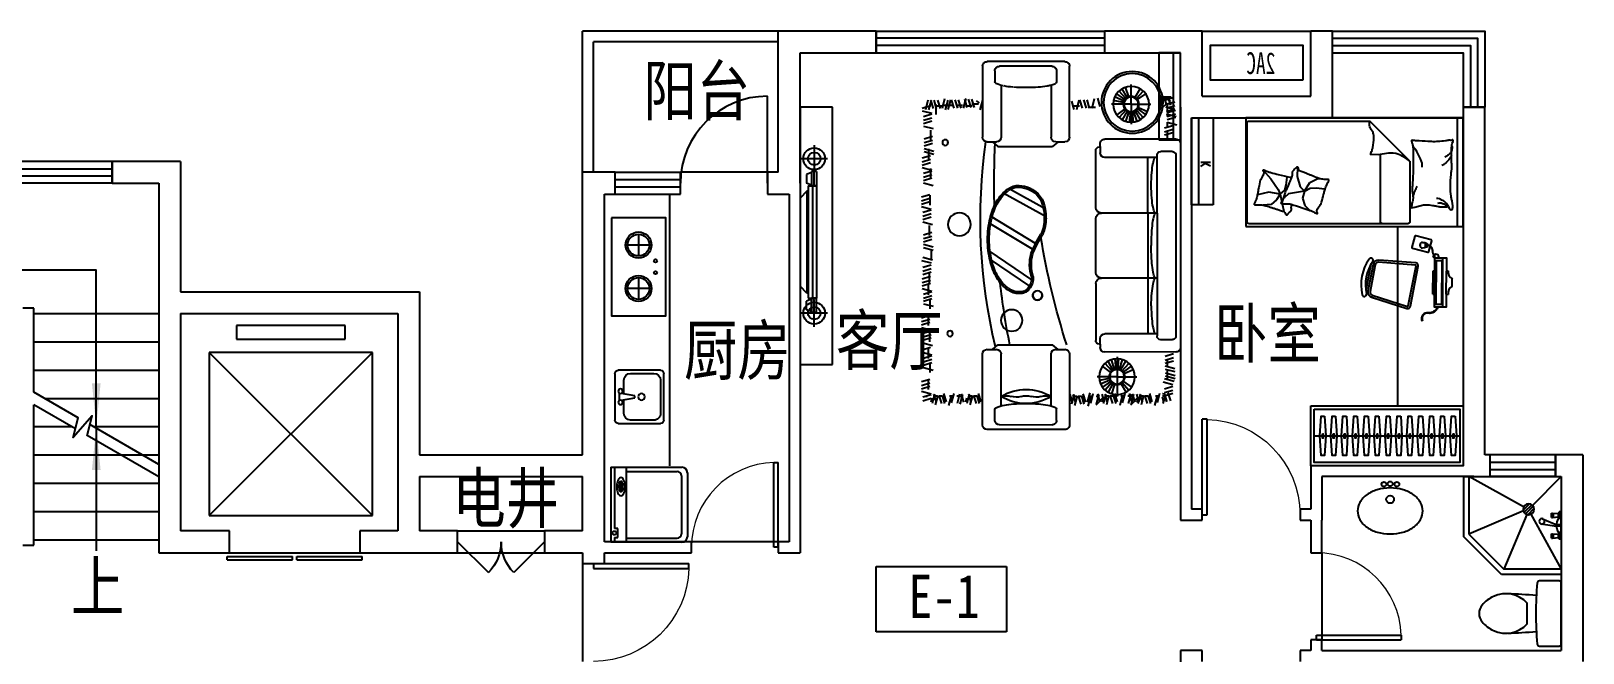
# Model space of a CAD drawing. Extents: x 1005722 to 1034128, y -625400 to -609800.
# Drawn here: x 1019850 to 1034128, y -615522 to -609800 of the extents above; entities that cross this region are included whole.
import ezdxf
from ezdxf.enums import TextEntityAlignment as Align

# ---------------------------------------------------------------- set-up
doc = ezdxf.new("R2010")
doc.units = 0
doc.header["$LTSCALE"] = 1000
doc.header["$MEASUREMENT"] = 0
doc.linetypes.add('HIDDEN', pattern=[7.5, 5, -2.5])
doc.layers.get('0').update_dxf_attribs({"linetype": 'CONTINUOUS'})
for name, color, linetype in [('BATH', 8, 'CONTINUOUS'), ('Elec(电器)', 33, 'CONTINUOUS'), ('FUR', 8, 'CONTINUOUS'), ('Furniture(家具)', 8, 'CONTINUOUS'), ('Line_Look(看线)', 215, 'CONTINUOUS'), ('STAIR', 3, 'CONTINUOUS'), ('Stair(楼梯)', 2, 'CONTINUOUS'), ('WALL', 2, 'CONTINUOUS'), ('WINDOW', 4, 'CONTINUOUS'), ('家具', 8, 'CONTINUOUS'), ('家具示意', 8, 'CONTINUOUS'), ('文字注明', 211, 'CONTINUOUS'), ('阳台露台', 141, 'CONTINUOUS')]:
    doc.layers.add(name, color=color, linetype=linetype)
doc.layers.add('文字标注', color=121, linetype='CONTINUOUS', lineweight=0)
doc.styles.add('-黑体', font='simhei.ttf', dxfattribs={"width": 0.8})
doc.styles.add('_ZBHZ', font='simhei.ttf', dxfattribs={"width": 0.8})
doc.styles.add('DIM_FONT', font='ZBTXT.shx', dxfattribs={"width": 0.8})

# ---------------------------------------------------------------- blocks, each defined once
blk = doc.blocks.new('_ARROW')
blk.add_solid([(0, 0), (-1, 0.1), (-1, -0.1)])
blk = doc.blocks.new('A$C5B6B14AB')
at = {"layer": 'BATH'}
for p, q in [((31, 450), (460, 450)), ((0, 31), (0, 419)), ((31, 307), (31, 92)), ((220, 368), (92, 368)), ((276, 409), (215, 409)), ((235, 266), (215, 389)), ((276, 389), (256, 266)), ((399, 368), (271, 368)), ((460, 92), (460, 307)), ((491, 419), (491, 31)), ((256, 266), (235, 266)), ((460, 0), (31, 0)), ((92, 31), (399, 31))]:
    blk.add_line(p, q, dxfattribs=at)
for centre, radius in [((194, 399), 20.5), ((297, 399), 20.5), ((245, 205), 30.7)]:
    blk.add_circle(centre, radius, dxfattribs=at)
for centre, radius, start, end in [((31, 419), 30.7, 90.0014, 180.0014), ((460, 419), 30.7, 0.0014, 90.0014), ((92, 307), 61.4, 90.0014, 180.0014), ((399, 307), 61.4, 0.0014, 90.0014), ((31, 31), 30.7, 180.0014, 270.0014), ((92, 92), 61.4, 180.0014, 270.0014), ((399, 92), 61.4, 270.0014, 0.0014), ((460, 31), 30.7, 270.0014, 0.0014)]:
    blk.add_arc(centre, radius, start, end, dxfattribs=at)
at = {"layer": 'BATH', "style": 'DIM_FONT', "oblique": -180, "text_generation_flag": 4, "width": 0.8, "flags": 9}
for tag in ['YSIZE', 'XSIZE']:
    blk.add_attdef(tag, (245, 450), '', height=0.5, rotation=270.0014, dxfattribs=at)
blk = doc.blocks.new('A$C52241BEE')
for p, q in [((250, 750), (250, 550)), ((350, 650), (150, 650)), ((250, 350), (250, 150)), ((350, 250), (150, 250))]:
    blk.add_line(p, q)
blk.add_lwpolyline([(0, 900), (0, 0), (500, 0), (500, 900)], close=True)
for centre, radius in [((250, 650), 120), ((250, 650), 100), ((406, 504), 15), ((250, 250), 120), ((250, 250), 100), ((406, 396), 15)]:
    blk.add_circle(centre, radius)
blk = doc.blocks.new('A$C31840BCA')
at = {"layer": 'FUR'}
for p, q in [((300, 2367), (0, 2367)), ((0, 2367), (0, 0)), ((300, 0), (300, 2367)), ((131, 2020), (131, 1771)), ((252, 1894), (8, 1894)), ((105, 1767), (60, 1750)), ((60, 1750), (60, 1669)), ((105, 1775), (105, 1645)), ((150, 1775), (105, 1775)), ((127, 1775), (127, 1645)), ((150, 1775), (150, 1645)), ((62, 1596), (0, 1531)), ((105, 1652), (60, 1669)), ((75, 1596), (62, 1596)), ((62, 1596), (62, 658)), ((75, 1645), (150, 1645)), ((75, 1645), (75, 610)), ((150, 1645), (105, 1645)), ((113, 1645), (113, 610)), ((150, 1645), (150, 610)), ((62, 658), (0, 723)), ((105, 602), (60, 585)), ((60, 504), (60, 585)), ((75, 658), (62, 658)), ((75, 610), (150, 610)), ((105, 480), (105, 610)), ((150, 610), (105, 610)), ((126, 480), (126, 610)), ((131, 346), (131, 596)), ((150, 480), (150, 610)), ((252, 473), (8, 473)), ((105, 487), (60, 504)), ((150, 480), (105, 480)), ((0, 0), (300, 0))]:
    blk.add_line(p, q, dxfattribs=at)
for centre, radius in [((130, 1894), 99.8), ((131, 1894), 58), ((130, 473), 99.8), ((131, 473), 58)]:
    blk.add_circle(centre, radius, dxfattribs=at)
blk = doc.blocks.new('A$C718D6682')
at = {"linetype": 'Continuous'}
for p, q in [((0, 1), (0, 656)), ((50, 706), (640, 706)), ((690, 656), (690, 1)), ((690, 145), (0, 145))]:
    blk.add_line(p, q, dxfattribs=at)
for p, q in [((38, 145), (38, 611)), ((78, 651), (612, 651)), ((652, 145), (652, 611)), ((0, 36), (564, 36)), ((0, 1), (690, 1)), ((130, 89), (130, 99)), ((147, 113), (147, 97)), ((212, 113), (147, 113)), ((147, 97), (212, 97)), ((212, 97), (212, 113)), ((222, 87), (222, 99)), ((647, 66), (564, 66)), ((564, 66), (564, 35)), ((647, 35), (647, 66)), ((647, 36), (690, 36))]:
    blk.add_line(p, q)
blk.add_lwpolyline([(262, 95, 0.185158), (257, 108, 0.102042), (237, 122, 0.060862), (212, 130, 0.047173), (179, 133, 0.047173), (145, 130, 0.060862), (120, 122, 0.102042), (100, 108, 0.185158), (95, 95, 0.185158), (100, 82, 0.102042), (120, 68, 0.060862), (145, 60, 0.047173), (179, 57, 0.047173), (212, 60, 0.060862), (237, 68, 0.102042), (257, 82, 0.185158)], format="xyb", close=True)
for points in [[(147, 108, 0.008736), (144, 107, 0.076276), (132, 102, 0.259034), (130, 99, 0.259034)], [(130, 99, 0.259034), (132, 96, 0.076276), (144, 91, 0.036515), (157, 88, 0.026615), (176, 87, 0.026615), (195, 88, 0.036515), (208, 91, 0.076276), (220, 96, 0.259034), (222, 99, 0.259034), (220, 102, 0.056762), (212, 106, 0.036515)], [(130, 89, 0.259034), (132, 85, 0.076276), (144, 80, 0.036515), (157, 78, 0.026615), (176, 77, 0.026615), (195, 78, 0.036515), (208, 80, 0.076276), (220, 85, 0.259034), (222, 89, 0.078462), (222, 90, 0.056762)]]:
    blk.add_lwpolyline(points, format="xyb")
blk.add_circle((604, 35), 17.5)
for centre, start, end in [((50, 656), 90, 180), ((640, 656), 360, 90)]:
    blk.add_arc(centre, 50, start, end, dxfattribs=at)
for centre, start, end in [((78, 611), 90, 180), ((612, 611), 360, 90)]:
    blk.add_arc(centre, 40, start, end)
at = {"width": 0.8, "flags": 9}
for tag in ['YSIZE', 'XSIZE']:
    blk.add_attdef(tag, (345, 1), '', height=0.5, rotation=180, dxfattribs=at)
blk = doc.blocks.new('1')
at = {"layer": 'Furniture(家具)'}
for p, q in [((-70336, -529641), (-70335, -528988)), ((-70293, -528945), (-69578, -528946)), ((-70174, -528988), (-69691, -528988)), ((-69535, -528988), (-69535, -529641)), ((-70216, -529031), (-70216, -529132)), ((-69649, -529031), (-69649, -529130)), ((-71209, -529300), (-71285, -529276)), ((-71239, -529271), (-71263, -529347)), ((-71204, -529271), (-71227, -529347)), ((-71216, -529298), (-71192, -529274)), ((-70961, -529295), (-71036, -529241)), ((-70951, -529284), (-71013, -529216)), ((-70939, -529275), (-70985, -529195)), ((-70902, -529338), (-70902, -529156)), ((-70880, -529269), (-70851, -529181)), ((-70866, -529275), (-70820, -529195)), ((-70854, -529284), (-70792, -529216)), ((-70844, -529295), (-70769, -529241)), ((-70836, -529308), (-70752, -529271)), ((-70165, -529163), (-70165, -529204)), ((-70165, -529204), (-70165, -529641)), ((-69705, -529163), (-69705, -529641)), ((-71233, -529415), (-71309, -529391)), ((-71227, -529338), (-71303, -529315)), ((-71227, -529373), (-71303, -529350)), ((-71227, -529403), (-71303, -529379)), ((-71221, -529338), (-71297, -529315)), ((-71221, -529362), (-71296, -529382)), ((-71192, -529368), (-71224, -529336)), ((-70902, -529338), (-71084, -529338)), ((-70969, -529368), (-71053, -529405)), ((-70961, -529381), (-71036, -529435)), ((-70951, -529392), (-71013, -529460)), ((-70939, -529401), (-70985, -529481)), ((-70969, -529327), (-70973, -529322)), ((-70925, -529407), (-70953, -529495)), ((-70910, -529410), (-70920, -529502)), ((-70902, -529338), (-70902, -529520)), ((-70902, -529338), (-70721, -529338)), ((-70895, -529410), (-70885, -529502)), ((-70886, -529409), (-70891, -529404)), ((-70880, -529407), (-70851, -529495)), ((-70866, -529401), (-70820, -529481)), ((-70854, -529392), (-70792, -529460)), ((-70844, -529381), (-70769, -529435)), ((-70831, -529323), (-70741, -529304)), ((-70592, -529283), (-70615, -529359)), ((-70573, -529367, 686), (-70512, -529367, 686)), ((-70543, -529373), (-70566, -529285)), ((-70519, -529373), (-70496, -529297)), ((-70490, -529373), (-70466, -529297)), ((-70455, -529373), (-70431, -529297)), ((-70428, -529354, 686), (-70367, -529354, 686)), ((-70402, -529385), (-70425, -529297)), ((-70378, -529385), (-70355, -529309)), ((-69534, -529300), (-69510, -529389)), ((-69506, -529326), (-69480, -529306)), ((-69497, -529337, 686), (-69437, -529337, 686)), ((-69460, -529367), (-69436, -529291)), ((-69440, -529354, 686), (-69379, -529354, 686)), ((-69430, -529367), (-69407, -529291)), ((-69395, -529367), (-69371, -529291)), ((-69361, -529373), (-69384, -529285)), ((-69352, -529350, 686), (-69292, -529350, 686)), ((-69337, -529373), (-69314, -529297)), ((-69308, -529373), (-69284, -529297)), ((-69273, -529373), (-69249, -529297)), ((-69272, -529350, 686), (-69211, -529350, 686)), ((-69220, -529385), (-69243, -529297)), ((-69224, -529350, 686), (-69164, -529350, 686)), ((-69215, -529300), (-69192, -529389)), ((-69186, -529289), (-69162, -529377)), ((-69177, -529354, 686), (-69116, -529354, 686)), ((-69121, -529300), (-69144, -529377)), ((-69086, -529300), (-69109, -529377)), ((-69109, -529432, 1371), (-69109, -529339, 1371)), ((-69056, -529300), (-69080, -529377)), ((-68980, -529397), (-69068, -529420)), ((-69062, -529300), (-69039, -529389)), ((-68980, -529373), (-69057, -529350)), ((-69033, -529300), (-69009, -529389)), ((-71233, -529503), (-71321, -529526)), ((-71227, -529426), (-71315, -529450)), ((-71233, -529450), (-71309, -529426)), ((-71233, -529479), (-71309, -529456)), ((-71209, -529556), (-71285, -529532)), ((-68992, -529538), (-69080, -529562)), ((-68992, -529450), (-69068, -529426)), ((-68992, -529485), (-69068, -529462)), ((-68992, -529515), (-69068, -529491)), ((-71356, -529701), (-71356, -531575)), ((-71313, -529659), (-70659, -529659)), ((-71209, -529591), (-71285, -529568)), ((-71209, -529620), (-71285, -529597)), ((-70617, -529732), (-70617, -529702)), ((-70208, -529684), (-70293, -529684)), ((-70230, -529684), (-70180, -529725)), ((-70165, -529615), (-70165, -529641)), ((-69626, -529683), (-69677, -529725)), ((-69578, -529684), (-69663, -529684)), ((-68998, -529656), (-69074, -529632)), ((-68998, -529691), (-69074, -529668)), ((-68998, -529720), (-69074, -529697)), ((-69059, -529669, 1371), (-69059, -529576, 1371)), ((-71314, -529807), (-71313, -531470)), ((-71279, -529773), (-71174, -529773)), ((-71140, -530340), (-71140, -529807)), ((-71140, -529827), (-70660, -529827)), ((-71055, -530052), (-71055, -529827)), ((-70617, -529728), (-70617, -529785)), ((-70617, -529731), (-70610, -529731)), ((-70577, -529905), (-70576, -529765)), ((-70577, -530288), (-70577, -529793)), ((-70136, -529725), (-70180, -529725)), ((-69677, -529725), (-70136, -529725)), ((-68998, -529744), (-69086, -529768)), ((-68998, -529773), (-69086, -529797)), ((-68980, -529832), (-69057, -529809)), ((-68980, -529868), (-69057, -529844)), ((-69040, -529840, 1371), (-69040, -529747, 1371)), ((-68980, -529921), (-69068, -529944)), ((-68992, -529973), (-69068, -529950)), ((-68992, -530009), (-69068, -529985)), ((-69059, -530021, 1371), (-69059, -529929, 1371)), ((-68980, -529897), (-69057, -529873)), ((-71055, -530340), (-71055, -530052)), ((-70110, -530299), (-69775, -530113)), ((-68992, -530062), (-69080, -530085)), ((-68992, -530038), (-69068, -530015)), ((-70119, -530374), (-69724, -530156)), ((-68974, -530279), (-69062, -530303)), ((-69053, -530267, 1371), (-69053, -530175, 1371)), ((-68974, -530191), (-69051, -530168)), ((-68974, -530226), (-69051, -530203)), ((-68974, -530256), (-69051, -530232)), ((-71140, -530339), (-71140, -531470)), ((-71140, -530339), (-71033, -530339)), ((-71140, -530340), (-70760, -530339)), ((-71055, -530339), (-71055, -531450)), ((-70760, -530339), (-70628, -530339)), ((-70577, -530886), (-70577, -530391)), ((-70038, -530627), (-69608, -530369)), ((-68986, -530421), (-69074, -530444)), ((-68986, -530332), (-69062, -530309)), ((-68986, -530368), (-69062, -530344)), ((-68986, -530397), (-69062, -530373)), ((-70011, -530681), (-69595, -530431)), ((-68992, -530538), (-69068, -530515)), ((-68992, -530574), (-69068, -530550)), ((-69046, -530546, 1371), (-69046, -530453, 1371)), ((-69999, -530959), (-69587, -530680)), ((-68992, -530626), (-69080, -530650)), ((-68992, -530656), (-69080, -530679)), ((-68992, -530603), (-69068, -530579)), ((-69066, -530772, 1371), (-69066, -530680, 1371)), ((-69980, -531017), (-69600, -530759)), ((-68986, -530744), (-69074, -530768)), ((-68974, -530774), (-69062, -530797)), ((-68986, -530838), (-69062, -530815)), ((-68986, -530874), (-69062, -530850)), ((-71140, -530937), (-70760, -530937)), ((-70760, -530937), (-70628, -530937)), ((-70577, -530988), (-70576, -531511)), ((-68986, -530903), (-69062, -530879)), ((-68980, -530944), (-69057, -530921)), ((-68980, -530979), (-69057, -530956)), ((-68980, -531009), (-69057, -530985)), ((-69046, -530988, 1371), (-69046, -530896, 1371)), ((-68980, -531032), (-69068, -531056)), ((-68992, -531085), (-69068, -531062)), ((-68992, -531121), (-69068, -531097)), ((-68992, -531150), (-69068, -531126)), ((-69052, -531219, 1371), (-69052, -531127, 1371)), ((-69037, -531090, 1371), (-69037, -530997, 1371)), ((-68992, -531174), (-69080, -531197)), ((-68974, -531303), (-69051, -531279)), ((-68974, -531391), (-69062, -531415)), ((-68986, -531444), (-69062, -531421)), ((-68974, -531338), (-69051, -531315)), ((-68974, -531368), (-69051, -531344)), ((-69037, -531373, 1371), (-69037, -531281, 1371)), ((-71279, -531504), (-71174, -531504)), ((-71140, -531450), (-70660, -531449)), ((-70617, -531548), (-70617, -531492)), ((-70617, -531544), (-70617, -531575)), ((-70617, -531545), (-70610, -531545)), ((-70230, -531593), (-70180, -531551)), ((-69677, -531551), (-70180, -531551)), ((-69626, -531593), (-69677, -531551)), ((-68986, -531532), (-69074, -531556)), ((-68986, -531479), (-69062, -531456)), ((-68986, -531509), (-69062, -531485)), ((-69051, -531524, 686), (-69051, -531431, 686)), ((-71313, -531618), (-70659, -531617)), ((-71215, -531656), (-71291, -531632)), ((-71215, -531691), (-71291, -531668)), ((-71215, -531721), (-71291, -531697)), ((-70808, -531782), (-70854, -531703)), ((-70794, -531776), (-70823, -531689)), ((-70779, -531773), (-70789, -531682)), ((-70772, -531662), (-70772, -532027)), ((-70764, -531773), (-70755, -531682)), ((-70749, -531776), (-70721, -531689)), ((-70735, -531782), (-70690, -531703)), ((-70336, -531635), (-70335, -532289)), ((-70208, -531593), (-70293, -531593)), ((-70165, -532114), (-70165, -531635)), ((-69705, -532114), (-69705, -531635)), ((-69578, -531593), (-69663, -531593)), ((-69535, -532288), (-69535, -531635)), ((-68980, -531620), (-69068, -531643)), ((-68992, -531673), (-69068, -531649)), ((-68992, -531708), (-69068, -531684)), ((-68980, -531596), (-69057, -531573)), ((-69037, -531677, 1371), (-69037, -531585, 1371)), ((-71218, -531808), (-71306, -531832)), ((-71218, -531837), (-71306, -531861)), ((-71215, -531744), (-71303, -531768)), ((-71215, -531774), (-71303, -531797)), ((-71237, -531869), (-71237, -531779)), ((-70772, -531845), (-70954, -531845)), ((-70838, -531816), (-70922, -531778)), ((-70831, -531803), (-70905, -531749)), ((-70821, -531791), (-70882, -531723)), ((-70772, -531845), (-70590, -531845)), ((-70723, -531791), (-70662, -531723)), ((-70713, -531803), (-70639, -531749)), ((-68992, -531761), (-69080, -531784)), ((-68992, -531737), (-69068, -531714)), ((-69052, -531807, 1371), (-69052, -531714, 1371)), ((-71209, -531862), (-71297, -531885)), ((-71197, -531891), (-71285, -531915)), ((-71209, -531956), (-71285, -531932)), ((-71209, -531991), (-71285, -531968)), ((-71239, -531992), (-71263, -532068)), ((-71204, -531992), (-71227, -532068)), ((-70831, -531888), (-70905, -531942)), ((-70821, -531899), (-70882, -531968)), ((-70808, -531908), (-70854, -531988)), ((-70749, -531915), (-70721, -532002)), ((-70735, -531908), (-70690, -531988)), ((-70723, -531899), (-70662, -531968)), ((-70713, -531888), (-70639, -531942)), ((-70705, -531875), (-70621, -531912)), ((-70701, -531860), (-70611, -531880)), ((-70522, -531992), (-70499, -532080)), ((-68974, -531979), (-69062, -532002)), ((-68974, -531890), (-69051, -531867)), ((-68974, -531926), (-69051, -531902)), ((-68974, -531955), (-69051, -531931)), ((-69037, -531961, 1371), (-69037, -531868, 1371)), ((-71209, -532021), (-71285, -531997)), ((-71204, -531998), (-71228, -532075)), ((-71217, -532004), (-71194, -532092)), ((-71186, -532030), (-71198, -532068)), ((-71164, -531998), (-71140, -532086)), ((-71141, -532022), (-71117, -532110)), ((-71070, -531998), (-71093, -532075)), ((-71056, -532016), (-71079, -532092)), ((-71026, -532016), (-71050, -532092)), ((-71017, -532016), (-70993, -532104)), ((-70979, -532004), (-71003, -532080)), ((-70988, -532004), (-70964, -532092)), ((-70950, -532004), (-70973, -532080)), ((-70962, -532043), (-70953, -532080)), ((-70899, -532102), (-70961, -532040)), ((-70911, -532003), (-70935, -532080)), ((-70924, -532009), (-70901, -532098)), ((-70885, -531998), (-70908, -532075)), ((-70898, -532004), (-70874, -532092)), ((-70844, -531998), (-70821, -532086)), ((-70821, -532022), (-70798, -532110)), ((-70750, -531998), (-70774, -532075)), ((-70736, -532016), (-70760, -532092)), ((-70707, -532016), (-70730, -532092)), ((-70698, -532016), (-70674, -532104)), ((-70660, -532004), (-70683, -532080)), ((-70668, -532004), (-70645, -532092)), ((-70631, -532004), (-70654, -532080)), ((-70643, -532043), (-70633, -532080)), ((-70580, -532102), (-70642, -532040)), ((-70592, -532003), (-70615, -532080)), ((-70605, -532009), (-70581, -532098)), ((-70551, -532003), (-70528, -532092)), ((-70528, -532027), (-70505, -532115)), ((-70457, -532003), (-70481, -532080)), ((-70444, -532021), (-70467, -532098)), ((-70414, -532021), (-70438, -532098)), ((-70405, -532021), (-70381, -532109)), ((-70367, -532009), (-70391, -532086)), ((-70375, -532009), (-70352, -532098)), ((-70338, -532009), (-70361, -532086)), ((-69495, -531998), (-69519, -532075)), ((-69481, -532016), (-69505, -532092)), ((-69452, -532016), (-69475, -532092)), ((-69442, -532016), (-69419, -532104)), ((-69405, -532004), (-69428, -532080)), ((-69413, -532004), (-69389, -532092)), ((-69388, -532043), (-69378, -532080)), ((-69337, -532003), (-69360, -532080)), ((-69350, -532009), (-69326, -532098)), ((-69323, -532004), (-69300, -532092)), ((-69270, -531998), (-69246, -532086)), ((-69247, -532022), (-69223, -532110)), ((-69176, -531998), (-69199, -532075)), ((-69162, -532016), (-69185, -532092)), ((-69132, -532016), (-69156, -532092)), ((-69123, -532016), (-69099, -532104)), ((-69085, -532004), (-69109, -532080)), ((-69094, -532004), (-69070, -532092)), ((-69068, -532043), (-69059, -532080)), ((-68986, -532031), (-69062, -532008)), ((-68986, -532067), (-69062, -532043)), ((-70216, -532246), (-70216, -532144)), ((-69649, -532246), (-69649, -532147)), ((-70293, -532331), (-69578, -532331)), ((-70174, -532289), (-69691, -532288))]:
    blk.add_line(p, q, dxfattribs=at)
for points in [[(-71237, -529413), (-71237, -529333)], [(-71237, -529449), (-71237, -529429)], [(-71237, -529547), (-71237, -529504)], [(-71237, -529651), (-71237, -529583)], [(-71237, -531750), (-71237, -531685)], [(-71192, -532020), (-71211, -532020)], [(-71125, -532020), (-71158, -532020)], [(-71028, -532020), (-71057, -532020)], [(-70983, -532020), (-71016, -532020)], [(-70984, -532020), (-71014, -532020)], [(-70899, -532025), (-70918, -532025)], [(-70873, -532020), (-70891, -532020)], [(-70806, -532020), (-70838, -532020)], [(-70708, -532020), (-70738, -532020)], [(-70664, -532020), (-70696, -532020)], [(-70665, -532020), (-70695, -532020)], [(-70580, -532025), (-70599, -532025)], [(-70513, -532025), (-70546, -532025)], [(-70415, -532025), (-70445, -532025)], [(-70371, -532025), (-70404, -532025)], [(-70372, -532025), (-70402, -532025)], [(-69453, -532020), (-69482, -532020)], [(-69409, -532020), (-69441, -532020)], [(-69410, -532020), (-69440, -532020)], [(-69325, -532025), (-69343, -532025)], [(-69298, -532020), (-69317, -532020)], [(-69231, -532020), (-69264, -532020)], [(-69134, -532020), (-69163, -532020)], [(-69089, -532020), (-69122, -532020)], [(-69090, -532020), (-69120, -532020)], [(-69005, -532025), (-69024, -532025)]]:
    blk.add_lwpolyline(points, dxfattribs=at)
for points in [[(-71087, -530083, 0.02107), (-71092, -529965, 0.029233), (-71104, -529880, 0.045778), (-71120, -529827, 0.201615)], [(-71121, -530341, 0.047423), (-71104, -530286, 0.029233), (-71092, -530201, 0.02107), (-71087, -530083, 0.02107)], [(-71120, -530340, 0.00246), (-71121, -530337)], [(-71121, -530338, -0.047423), (-71104, -530393, -0.029233), (-71092, -530478, -0.017749), (-71086, -530638, -0.02107)], [(-71087, -531194, -0.02107), (-71092, -531312, -0.029233), (-71104, -531396, -0.045778), (-71120, -531450, -0.201615)]]:
    blk.add_lwpolyline(points, format="xyb", dxfattribs=at)
for centre, radius in [((-70912, -529321), 284), ((-70912, -529321), 265), ((-70902, -529338), 165), ((-70902, -529338), 72.8), ((-70902, -529338), 67.2), ((-69192, -529690), 26), ((-69322, -530443), 105), ((-70041, -531097), 43.3), ((-69803, -531327), 98.8), ((-69236, -531448), 26), ((-70772, -531845), 165), ((-70772, -531845), 72.8), ((-70772, -531845), 67.2)]:
    blk.add_circle(centre, radius, dxfattribs=at)
for centre, radius, start, end in [((-70293, -528988), 42.5, 89.9772, 179.9772), ((-70174, -529031), 42.5, 89.9772, 179.9772), ((-69691, -529031), 42.5, 359.9772, 89.9772), ((-69578, -528988), 42.5, 359.9772, 89.9772), ((-70199, -529132), 17, 179.9772, 246.2626), ((-69666, -529130), 17, 294.8183, 359.9772), ((-70076, -528851), 325, 246.2626, 259.4626), ((-69991, -528398), 785, 259.4626, 260.1637), ((-69986, -528399), 785, 259.5083, 265.6266), ((-69935, -527666), 1519, 265.581, 269.9772), ((-69935, -527666), 1519, 269.9772, 274.3734), ((-69874, -528398), 785, 274.419, 280.5374), ((-69795, -528851), 325, 282.7265, 294.8183), ((-71313, -529702), 42.9, 90.2118, 181.5543), ((-70659, -529702), 42.5, 359.9772, 89.9772), ((-70293, -529641), 42.5, 179.9772, 269.9772), ((-70208, -529641), 42.5, 269.9772, 359.9772), ((-69663, -529641), 42.5, 179.9772, 269.9772), ((-74516, -530399), 5001, 346.4601, 8.2361), ((-77390, -530064), 7748, 358.4846, 2.6654), ((-69578, -529641), 42.5, 269.9772, 359.9772), ((-71279, -529808), 35.2, 90.762, 182.1128), ((-71174, -529807), 34, 359.9772, 89.9772), ((-70660, -529785), 42.5, 269.9772, 359.9772), ((-70610, -529765), 34, 359.9772, 89.9772), ((-69874, -530326), 238, 112.8218, 174.6616), ((-69875, -530323), 220, 115.1461, 172.2579), ((-69847, -530412), 312, 94.2656, 112.949), ((-69847, -530412), 328, 94.1606, 111.3527), ((-69871, -530259), 175, 54.5394, 90), ((-69871, -530259), 159, 54.5394, 89.7981), ((-69980, -530413), 348, 30.1802, 54.5394), ((-69980, -530413), 364, 30.1802, 54.5394), ((-70156, -530515), 551, 13.5438, 30.1802), ((-70156, -530515), 567, 13.5438, 30.1802), ((-70628, -530288), 51, 269.9772, 359.9772), ((-70628, -530391), 51, 0.0228, 90.0228), ((-69656, -530387), 462, 169.6711, 179.7035), ((-69771, -530391), 348, 178.9292, 205.3173), ((-69656, -530387), 447, 167.9894, 179.717), ((-69771, -530391), 332, 178.911, 205.2036), ((-70434, -530582), 837, 0, 13.5438), ((-70434, -530582), 853, 0, 13.5438), ((-77073, -529406), 7096, 342.4045, 350.6249), ((-71530, -531381), 1672, 23.4078, 30.2238), ((-71530, -531381), 1688, 23.368, 30.2008), ((-73351, -530625), 2265, 355.6079, 359.6752), ((-70434, -530582), 837, 346.4562, 0), ((-70434, -530582), 853, 346.4562, 0), ((-71820, -530737), 730, 348.451, 355.1489), ((-70363, -530813), 379, 343.0568, 14.739), ((-70363, -530813), 395, 343.2926, 14.9117), ((-70156, -530649), 551, 329.8198, 346.4562), ((-70156, -530649), 567, 329.8198, 346.4562), ((-71404, -530822), 306, 337.5906, 348.451), ((-71404, -531052), 306, 11.549, 22.4094), ((-71404, -530823), 306, 337.6363, 338.2001), ((-71820, -531137), 730, 4.8511, 11.549), ((-70628, -530886), 51, 269.9772, 359.9772), ((-70628, -530988), 51, 0.0228, 90.0228), ((-69841, -530939), 159, 174.5527, 218.737), ((-69841, -530939), 144, 175.1564, 218.8448), ((-77390, -530064), 7748, 348.9337, 353.2158), ((-69980, -530751), 348, 305.4606, 329.8198), ((-69980, -530751), 364, 305.4606, 329.8198), ((-72491, -531194), 1404, 0.0228, 4.8511), ((-70041, -531097), 43.3, 153.5911, 30.5804), ((-69882, -530976), 104, 216.7801, 276.0749), ((-69882, -530976), 88.8, 216.6107, 276.6001), ((-69871, -530905), 159, 269.6966, 305.4606), ((-69871, -530905), 175, 270, 305.4606), ((-71279, -531469), 35.2, 177.8872, 269.238), ((-71174, -531470), 34, 270.0228, 0.0228), ((-70660, -531492), 42.5, 0.0228, 90.0228), ((-70610, -531511), 34, 270.0228, 0.0228), ((-71313, -531575), 42.5, 180.0228, 270.0228), ((-70659, -531575), 42.5, 270.0228, 0.0228), ((-70293, -531635), 42.5, 90.0228, 180.0228), ((-70208, -531635), 42.5, 0.0228, 90.0228), ((-69663, -531635), 42.5, 90.0228, 180.0228), ((-69578, -531635), 42.5, 0.0228, 90.0228), ((-69935, -532395), 434, 58.3297, 121.888), ((-73908, -530952), 2912, 338.8365, 338.8713), ((-70199, -532144), 17, 113.7374, 180.0228), ((-70076, -532426), 325, 100.5374, 113.7374), ((-70118, -532171), 151, 72.5078, 107.7098), ((-69936, -531657), 434, 238.3297, 301.888), ((-69991, -532878), 785, 94.419, 100.5374), ((-70027, -531882), 151, 252.5078, 287.7098), ((-69935, -533610), 1519, 90.0228, 94.419), ((-69935, -532170), 151, 72.5078, 107.7098), ((-69935, -533610), 1519, 85.6266, 90.0228), ((-69844, -531882), 151, 252.5078, 287.7098), ((-69879, -532878), 785, 79.5083, 85.6266), ((-69752, -532170), 151, 72.5078, 107.7098), ((-69795, -532426), 325, 65.1817, 79.5083), ((-69666, -532147), 17, 0.0228, 65.1817), ((-70174, -532246), 42.5, 180.0228, 270.0228), ((-69691, -532246), 42.5, 270.0228, 0.0228), ((-70293, -532289), 42.5, 180.0228, 270.0228), ((-69578, -532288), 42.5, 270.0228, 0.0228)]:
    blk.add_arc(centre, radius, start, end, dxfattribs=at)
blk = doc.blocks.new('*U27')
at = {"linetype": 'HIDDEN', "ltscale": 0.3}
blk.add_line((0, -117), (800, -117), dxfattribs=at)
for p, q in [((408, -137), (408, -227)), ((448, -138), (408, -196)), ((445, -226), (420, -178))]:
    blk.add_line(p, q)
blk.add_lwpolyline([(800, -50), (0, -50), (0, -250), (800, -250)], close=True, dxfattribs=at)
blk = doc.blocks.new('空调室外机1')
at = {"ltscale": 0.5}
blk.add_lwpolyline([(0, -320), (850, -320), (850, 0), (0, 0)], close=True, dxfattribs=at)
at = {"ltscale": 0.5, "style": '_ZBHZ', "width": 0.65}
blk.add_text('2AC', height=200, dxfattribs=at).set_placement((253, -265))
blk = doc.blocks.new('A$C367E6596')
at = {"layer": '家具示意'}
for p, q in [((0, 1948), (1000, 1948)), ((26, 1491), (26, 32)), ((603, 1511), (46, 1511)), ((603, 1511), (972, 1142)), ((46, 1239), (664, 1239)), ((972, 32), (972, 1142)), ((349, 727), (345, 730)), ((357, 648), (349, 727)), ((196, 544), (150, 591)), ((328, 541), (355, 593)), ((328, 541), (407, 590)), ((355, 593), (357, 648)), ((407, 590), (443, 663)), ((443, 663), (442, 682)), ((261, 522), (196, 544)), ((328, 541), (261, 522)), ((328, 541), (301, 394)), ((367, 502), (328, 541)), ((462, 473), (367, 502)), ((545, 477), (462, 473)), ((213, 336), (139, 351)), ((299, 318), (225, 333)), ((299, 318), (246, 282)), ((269, 357), (261, 348)), ((301, 394), (269, 357)), ((299, 318), (336, 361)), ((299, 318), (316, 213)), ((342, 300), (299, 318)), ((336, 361), (383, 372)), ((441, 231), (342, 300)), ((383, 372), (455, 382)), ((204, 234), (197, 159)), ((246, 282), (204, 234)), ((316, 213), (293, 108)), ((519, 161), (441, 231)), ((46, 12), (952, 12))]:
    blk.add_line(p, q, dxfattribs=at)
blk.add_lwpolyline([(0, 0), (0, 2000), (1000, 2000), (1000, 0)], close=True, dxfattribs=at)
for points in [[(185, 1866, -0.263368), (157, 1885, -0.494818), (166, 1904, -0.049225), (184, 1906, -0.036831), (208, 1904, -0.031893), (246, 1896, 0.035782), (280, 1889, 0.032941), (369, 1883, 0.026564), (480, 1889, 0.017905), (518, 1894, -0.033397), (538, 1896, -0.03204), (575, 1896, 0.018442), (640, 1893, 0.010837), (704, 1893, 0.014624), (752, 1896, 0.111249), (775, 1904, -0.153708), (792, 1908, -0.076444), (799, 1906, -0.215512), (801, 1904, -0.585858), (798, 1901, 0.363489), (794, 1898, 0.191716), (793, 1887, -0.129675), (795, 1870, -0.01735), (792, 1853, 0.019326), (790, 1838, 0.018818), (783, 1770, 0.021828), (782, 1711, 0.006204), (784, 1677, 0.001963), (790, 1570, 0.028341), (794, 1534, -0.117014), (794, 1525, -0.36606), (792, 1524, -0.03973), (778, 1527, -0.048309), (765, 1532, 0.062981), (754, 1536, 0.04058), (731, 1539, 0.014345), (664, 1542, 0.005484), (538, 1541, 0.007153), (442, 1538, 0.008762), (400, 1535, -0.008153), (354, 1532, -0.06251), (297, 1537, 0.078669), (251, 1539, 0.047825), (229, 1534, -0.034494), (198, 1527, -0.023571), (173, 1524, -0.510228), (172, 1525), (179, 1555), (200, 1637, 0.073041), (202, 1657, 0.023305), (196, 1718, 0.018299), (192, 1741, -0.01097), (185, 1779, -0.042281), (182, 1813, -0.027201), (185, 1867)], [(185, 1866, -0.077379), (220, 1841, -0.077379), (245, 1806, -0.047525), (255, 1782, -0.047525), (260, 1756)], [(659, 1893, 0.027842), (635, 1882, 0.048685), (623, 1874, 0.023666), (595, 1850, 0.031223), (576, 1829, 0.046801), (571, 1821, 0.023191), (563, 1804)], [(741, 1898, 0.088153), (706, 1895, 0.088153), (675, 1880, 0.077547), (654, 1858, 0.077547), (640, 1831)], [(183, 1850, -0.05369), (198, 1837, -0.070312), (206, 1825, -0.015448), (209, 1817, -0.013244), (213, 1806, -0.082127), (216, 1788, -0.064164), (213, 1765)], [(275, 1540, 0.009729), (303, 1549, 0.009729), (330, 1559, 0.007971), (351, 1568, 0.007971), (373, 1577)], [(745, 1538, 0.016108), (706, 1564, 0.024599), (679, 1579, 0.009477), (630, 1603, 0.015937), (600, 1615, 0.072521), (584, 1619, 0.033339), (548, 1619)], [(603, 1511, -0.085272), (666, 1401, -0.124044), (675, 1314), (662, 1218), (663, 1146)], [(663, 1146, -0.027362), (702, 1162, -0.040834), (729, 1170, -0.038441), (817, 1179, -0.076528), (861, 1174, -0.103649), (888, 1160, 0.093398), (918, 1143, 0.072727), (941, 1139, 0.052315), (972, 1142)], [(450, 419, 0.025626), (452, 409, 0.0108), (476, 303, 0.00456), (495, 231, 0.01125), (504, 203, 0.069394), (512, 187, -0.079756), (518, 173, -0.106399), (519, 161, -0.328642), (516, 158, -0.299547), (511, 160, 0.189917), (504, 165, 0.033518), (496, 167, 0.075627), (492, 167, 0.053489), (486, 165, 0.017838), (468, 157, 0.038394), (447, 145, -0.059529), (434, 138, -0.035943), (412, 131, -0.011245), (341, 116, -0.006203), (309, 111, 0.010783), (291, 107, 0.019485), (280, 105, 0.005062), (238, 92, 0.101392), (217, 81, -0.223768), (206, 78, -0.25558), (203, 80, -0.081563), (200, 93, -0.071805), (201, 107, 0.069985), (202, 121, 0.03546), (195, 169, 0.029432), (180, 226, 0.001554), (171, 254, -0.00152), (162, 282, -0.004735), (152, 311, 0.00382), (141, 347, 0.296001), (116, 366, -0.649774), (111, 384, -0.02319), (115, 387, 0.0288), (118, 390, 0.005727), (123, 395, -0.004358), (130, 401, -0.027528), (144, 414, -0.046214), (154, 420, -0.194121), (167, 421, 0.133719), (187, 420, 0.005779), (205, 425, 0.008882)]]:
    blk.add_lwpolyline(points, format="xyb", dxfattribs=at)
blk.add_lwpolyline([(395, 749, 0.101392), (416, 762, -0.223768), (427, 766, -0.25558), (430, 764, -0.081563), (434, 751, -0.071805), (434, 737, 0.069985), (434, 723, 0.03546), (444, 676, 0.029432), (464, 620, 0.001554), (475, 593, -0.00152), (487, 566, -0.004735), (498, 538, 0.00382), (512, 503, 0.296001), (538, 485, -0.649774), (545, 468, -0.02319), (541, 464, 0.0288), (538, 461, 0.005727), (534, 456, -0.004358), (528, 449, -0.027528), (514, 436, -0.046214), (505, 429, -0.194121), (492, 427, 0.133719), (472, 426, 0.011505), (437, 414, 0.008882), (393, 396, 0.012426), (336, 371, -0.033612), (314, 363), (268, 348), (232, 337, 0.224341), (220, 326, -0.722772), (213, 327, -0.103513), (213, 330, 0.053465), (213, 336, 0.030109), (211, 354, -0.031436), (209, 372, -0.05324), (210, 384, 0.05518), (211, 396, 0.056271), (207, 417, 0.0108), (174, 520, 0.00456), (150, 591, 0.01125), (139, 619, 0.069394), (130, 634, -0.079756), (123, 647, -0.106399), (121, 659, -0.328642), (124, 662, -0.299547), (129, 660, 0.189917), (136, 656, 0.033518), (144, 655, 0.075627), (148, 655, 0.053489), (154, 657, 0.017838), (172, 667, 0.038394), (191, 681, -0.059529), (204, 689, -0.035943), (225, 697, -0.011245), (295, 717, -0.006203), (326, 725, 0.010783), (345, 730, 0.019485), (355, 734, 0.005062)], format="xyb", close=True, dxfattribs=at)
for centre, start, end in [((46, 1491), 90, 180), ((46, 1259), 180, 270), ((46, 32), 180, 270), ((952, 32), 270, 0)]:
    blk.add_arc(centre, 20, start, end, dxfattribs=at)
at = {"layer": '家具示意', "style": 'DIM_FONT', "width": 0.8, "flags": 9}
for tag in ['XSIZE', 'YSIZE']:
    blk.add_attdef(tag, (0, 2000), '', height=0.5, dxfattribs=at)
blk = doc.blocks.new('*U29')
blk.add_line((-970, -275), (370, -275))
for points in [[(-1000, 0), (400, 0), (400, -550), (-1000, -550)], [(-970, -30), (370, -30), (370, -520), (-970, -520)]]:
    blk.add_lwpolyline(points, close=True)
at = {"elevation": 0}
for points in [[(-874, -95), (-862, -275), (-874, -455), (-906, -455), (-918, -275), (-906, -95)], [(-774, -95), (-762, -275), (-774, -455), (-806, -455), (-818, -275), (-806, -95)], [(-674, -95), (-662, -275), (-674, -455), (-706, -455), (-718, -275), (-706, -95)], [(-574, -95), (-562, -275), (-574, -455), (-606, -455), (-618, -275), (-606, -95)], [(-474, -95), (-462, -275), (-474, -455), (-506, -455), (-518, -275), (-506, -95)], [(-374, -95), (-362, -275), (-374, -455), (-406, -455), (-418, -275), (-406, -95)], [(-274, -95), (-262, -275), (-274, -455), (-306, -455), (-318, -275), (-306, -95)], [(-174, -95), (-162, -275), (-174, -455), (-206, -455), (-218, -275), (-206, -95)], [(-74, -95), (-62, -275), (-74, -455), (-106, -455), (-118, -275), (-106, -95)], [(26, -95), (38, -275), (26, -455), (-6, -455), (-18, -275), (-6, -95)], [(126, -95), (138, -275), (126, -455), (94, -455), (82, -275), (94, -95)], [(226, -95), (238, -275), (226, -455), (194, -455), (182, -275), (194, -95)], [(326, -95), (338, -275), (326, -455), (294, -455), (282, -275), (294, -95)]]:
    blk.add_lwpolyline(points, close=True, dxfattribs=at)
at = {"ltscale": 15, "elevation": 0}
for points in [[(-894, -255), (-886, -255), (-886, -295), (-894, -295)], [(-794, -255), (-786, -255), (-786, -295), (-794, -295)], [(-694, -255), (-686, -255), (-686, -295), (-694, -295)], [(-594, -255), (-586, -255), (-586, -295), (-594, -295)], [(-494, -255), (-486, -255), (-486, -295), (-494, -295)], [(-394, -255), (-386, -255), (-386, -295), (-394, -295)], [(-294, -255), (-286, -255), (-286, -295), (-294, -295)], [(-194, -255), (-186, -255), (-186, -295), (-194, -295)], [(-94, -255), (-86, -255), (-86, -295), (-94, -295)], [(6, -255), (14, -255), (14, -295), (6, -295)], [(106, -255), (114, -255), (114, -295), (106, -295)], [(206, -255), (214, -255), (214, -295), (206, -295)], [(306, -255), (314, -255), (314, -295), (306, -295)]]:
    blk.add_lwpolyline(points, close=True, dxfattribs=at)
blk = doc.blocks.new('A$C77202156')
at = {"layer": 'BATH'}
for p, q in [((350, 900), (0, 550)), ((900, 900), (350, 900)), ((900, 0), (900, 900)), ((50, 529), (371, 850)), ((584, 348), (371, 850)), ((900, 850), (371, 850)), ((621, 346), (900, 850)), ((900, 575), (880, 575)), ((880, 575), (880, 515)), ((900, 575), (900, 325)), ((0, 0), (0, 550)), ((50, 0), (50, 529)), ((552, 315), (50, 529)), ((715, 435), (856, 457)), ((727, 387), (858, 442)), ((732, 433), (732, 433)), ((810, 565), (810, 525)), ((810, 565), (820, 565)), ((810, 525), (820, 525)), ((820, 565), (875, 560)), ((820, 565), (820, 525)), ((820, 525), (875, 530)), ((830, 565), (830, 525)), ((900, 457), (858, 457)), ((900, 442), (858, 442)), ((875, 530), (875, 560)), ((875, 560), (875, 530)), ((900, 515), (875, 515)), ((607, 251), (551, 307)), ((628, 258), (558, 328)), ((642, 272), (572, 342)), ((649, 293), (593, 350)), ((810, 375), (810, 335)), ((810, 375), (820, 375)), ((810, 335), (820, 335)), ((820, 375), (820, 335)), ((820, 375), (875, 370)), ((820, 335), (875, 340)), ((830, 375), (830, 335)), ((900, 385), (875, 385)), ((875, 370), (875, 340)), ((875, 340), (875, 370)), ((880, 385), (880, 325)), ((900, 325), (880, 325)), ((554, 279), (50, 0)), ((635, 265), (900, 0)), ((0, 0), (900, 0))]:
    blk.add_line(p, q, dxfattribs=at)
for centre, radius in [((722, 411), 25), ((858, 450), 7.5)]:
    blk.add_circle(centre, radius, dxfattribs=at)
blk.add_arc((1008, 450), 148, 153.9845, 205.963, dxfattribs=at)
blk.add_ellipse((600, 300), major_axis=(35.4, 35.4), ratio=1, dxfattribs=at)
blk = doc.blocks.new('_E12QMA')
for centre, radius in [((-57, -42), 22.1), ((0, -38), 22.1), ((62, -42), 22.1), ((0, -182), 35.3)]:
    blk.add_circle(centre, radius)
for centre, radius, start, end in [((-77, -329), 235, 125.2119, 149.5902), ((-31, -396), 316, 106.2949, 125.2119), ((0, -500), 424, 90, 106.2949), ((0, -500), 424, 73.7051, 90), ((31, -396), 316, 54.7881, 73.7051), ((77, -329), 235, 30.4098, 54.7881), ((-148, -288), 152, 149.5902, 180), ((148, -288), 152, 360, 390.4098), ((-148, -288), 152, 180, 210.4098), ((-77, -246), 235, 210.4098, 234.7881), ((77, -246), 235, 305.2119, 329.5902), ((148, -288), 152, 329.5902, 360), ((-31, -180), 316, 234.7881, 253.7051), ((0, -75), 424, 253.7051, 270), ((0, -75), 424, 270, 286.2949), ((31, -180), 316, 286.2949, 305.2119)]:
    blk.add_arc(centre, radius, start, end)
at = {"style": 'DIM_FONT', "width": 0.8, "flags": 9}
for tag in ['XSIZE', 'YSIZE']:
    blk.add_attdef(tag, (0, 0), '', height=0.5, dxfattribs=at)
blk = doc.blocks.new('TP6')
blk.add_lwpolyline([(20, -300), (201, -300, 0.388903), (221, -282, 0.043619), (221, 282, 0.388903), (201, 300), (20, 300, 0.414214), (0, 280), (0, -280, 0.414214), (20, -300, 0.414214)], format="xyb")
blk.add_lwpolyline([(623, 157, 0.325454), (314, 96), (314, -96, 0.325454), (623, -157, 0.11195), (728, -76, 0.35994), (728, 76, 0.11195)], format="xyb", close=True)
for centre, start, end in [((822, -7004), 92.6182, 94.7269), ((822, 7004), 265.2731, 267.3818)]:
    blk.add_arc(centre, 7194, start, end)
blk = doc.blocks.new('$WINLIB2D$00000001')
for p, q in [((-0.5, 0.5), (0.5, 0.5)), ((-0.5, 0.5), (-0.5, -0.5)), ((0.5, -0.5), (0.5, 0.5)), ((0.5, 0.1667), (-0.5, 0.1667)), ((0.5, -0.1667), (-0.5, -0.1667)), ((-0.5, -0.5), (0.5, -0.5))]:
    blk.add_line(p, q)
blk = doc.blocks.new('$TCHSYS$LDOR22D')
for p, q in [((-0.517, 0.833), (-0.017, 0.833)), ((-0.517, 0.833), (-0.517, 0.667)), ((-0.017, 0.833), (-0.017, 0.667)), ((0.017, 0.833), (0.017, 0.667)), ((0.017, 0.833), (0.517, 0.833)), ((0.517, 0.833), (0.517, 0.667)), ((-0.517, 0.667), (-0.017, 0.667)), ((0.017, 0.667), (0.517, 0.667)), ((-0.5, 0.5), (0.5, 0.5))]:
    blk.add_line(p, q)
blk = doc.blocks.new('$DorLib2D$00000001')
for p, q in [((0.45, 0.975), (0.5, 0.975)), ((0.45, 0), (0.45, 0.975)), ((0.5, 0), (0.5, 0.975)), ((0.5, 0), (0.45, 0))]:
    blk.add_line(p, q)
at = {"lineweight": 13}
blk.add_arc((0.475, 0), 0.975, 91.4693, 180, dxfattribs=at)
blk = doc.blocks.new('$TCHSYS$WIN2D')
for p, q in [((-0.5, 0.5), (0.5, 0.5)), ((-0.5, 0.5), (-0.5, -0.5)), ((0.5, 0.5), (0.5, -0.5)), ((0.5, 0.1667), (-0.5, 0.1667)), ((0.5, -0.1667), (-0.5, -0.1667)), ((-0.5, -0.5), (0.5, -0.5))]:
    blk.add_line(p, q)
blk = doc.blocks.new('$DorLib2D$00000116')
at = {"color": 0}
for p, q in [((-0.5, 0), (-0.146, 0.354)), ((0.5, 0), (0.146, 0.354))]:
    blk.add_line(p, q, dxfattribs=at)
for centre, start, end in [((-0.5, 0), 0, 45), ((0.5, 0), 135, 180)]:
    blk.add_arc(centre, 0.5, start, end, dxfattribs=at)

msp = doc.modelspace()

# ---------------------------------------------------------------- linework, layer by layer
for p, q in [((1030625, -609800), (1031625, -609800)), ((1031825, -610600), (1033025, -610600)), ((1026625, -611100), (1025825, -611100)), ((1026825, -613500), (1026825, -614300)), ((1024925, -614700), (1024925, -615600))]:
    msp.add_line(p, q)
at = {"layer": 'BATH'}
for p, q in [((1025725, -611300), (1025725, -613800)), ((1033928, -614600), (1033928, -615500))]:
    msp.add_line(p, q, dxfattribs=at)
at = {"layer": 'Furniture(家具)'}
for p, q in [((1030525, -611200), (1030525, -610600)), ((1033025, -611108), (1033025, -612608)), ((1032425, -613250), (1032425, -611600)), ((1032425, -611600), (1033025, -611600)), ((1032680, -611771, 268), (1032701, -611771, 268)), ((1032701, -611771, 268), (1032705, -611771, 268)), ((1032701, -611772, 268), (1032705, -611772, 268)), ((1032705, -611772, 268), (1032705, -611771, 268)), ((1032177, -611948, 803), (1032131, -612185, 803)), ((1032197, -611948, 803), (1032150, -612192, 803)), ((1032189, -611893, 803), (1032189, -611893, 803)), ((1032588, -611953, 803), (1032248, -611928, 803)), ((1032590, -611933, 803), (1032250, -611908, 803)), ((1032778, -612316, 268), (1032779, -611912, 268)), ((1032838, -612342, 268), (1032840, -611886, 268)), ((1032217, -611952, 803), (1032169, -612196, 803)), ((1032520, -612329, 803), (1032592, -611960, 803)), ((1032540, -612333, 803), (1032611, -611964, 803)), ((1032748, -612222, 268), (1032749, -612006, 268)), ((1032749, -612006, 268), (1032764, -612006, 268)), ((1032763, -612222, 268), (1032764, -612006, 268)), ((1032870, -612222, 268), (1032871, -612010, 268)), ((1032871, -612006, 268), (1032889, -612007, 268)), ((1032926, -612149, 268), (1032926, -612081, 268)), ((1032190, -612231, 803), (1032514, -612334, 803)), ((1032748, -612222, 268), (1032763, -612222, 268)), ((1032870, -612222, 268), (1032888, -612223, 268)), ((1032122, -612241, 803), (1032122, -612241, 803)), ((1032183, -612250, 803), (1032508, -612353, 803))]:
    msp.add_line(p, q, dxfattribs=at)
at = {"layer": 'Furniture(家具)', "elevation": 268}
msp.add_lwpolyline([(1032711, -611829), (1032736, -611729, 0.414214), (1032731, -611720), (1032589, -611684, 0.414214), (1032580, -611689), (1032554, -611789, 0.414214), (1032559, -611798), (1032702, -611835, 0.414214)], format="xyb", close=True, dxfattribs=at)
for points in [[(1032764, -612006), (1032764, -611886), (1032871, -611886), (1032871, -612006)], [(1032870, -612222), (1032869, -612342), (1032762, -612342), (1032763, -612222)]]:
    msp.add_lwpolyline(points, dxfattribs=at)
for points in [[(1032773, -611912), (1032829, -611912), (1032827, -612317), (1032771, -612316)], [(1032766, -612088), (1032766, -612071), (1032769, -612071), (1032768, -612088)], [(1032766, -612109), (1032766, -612092), (1032768, -612093), (1032768, -612109)], [(1032766, -612131), (1032766, -612114), (1032768, -612114), (1032768, -612131)], [(1032766, -612152), (1032766, -612135), (1032768, -612135), (1032768, -612152)]]:
    msp.add_lwpolyline(points, close=True, dxfattribs=at)
for points in [[(1032786, -612342, -0.363395), (1032704, -612392, 0.605915), (1032647, -612469)], [(1032792, -612342, -0.369332), (1032703, -612397, 0.605915), (1032652, -612466, 0.605915)]]:
    msp.add_lwpolyline(points, format="xyb", dxfattribs=at)
at = {"layer": 'Furniture(家具)'}
for centre, radius, start, end in [((1032655, -611771, 268), 26.8, 94.3377, 265.1018), ((1032590, -611771, 268), 90.1, 345.1573, 14.2822), ((1032697, -611819, 268), 48.2, 347.938, 80.6559), ((1032504, -612134, 803), 417, 145.4724, 192.7784), ((1032504, -612134, 803), 377, 145.2743, 192.7737), ((1032177, -611909, 803), 20, 54.5853, 147.4741), ((1032177, -611909, 803), 20, 327.4741, 54.5853), ((1032246, -611958, 803), 50, 85.6806, 169.024), ((1032246, -611958, 803), 30, 85.6806, 169.024), ((1032586, -611959, 803), 25.8, 349.024, 81.8864), ((1032769, -611834, 268), 25.8, 167.938, 241.9632), ((1032756, -611873, 268), 8.31, 152.945, 339.364), ((1032774, -611882, 268), 28.6, 351.3869, 152.945), ((1032750, -611870, 268), 14.9, 339.364, 61.9632), ((1032586, -611959, 803), 5.8, 349.024, 81.8864), ((1032957, -612019, 268), 69.1, 169.576, 243.5413), ((1032117, -612222, 803), 20, 192.7737, 285.6626), ((1032117, -612222, 803), 20, 285.6626, 12.7737), ((1032199, -612202, 803), 50, 169.024, 252.3674), ((1032199, -612202, 803), 30, 169.024, 252.3674), ((1032956, -612211, 268), 69.1, 115.8982, 189.8635), ((1032515, -612328, 803), 25.8, 256.1616, 349.024), ((1032515, -612328, 803), 5.8, 256.1616, 349.024)]:
    msp.add_arc(centre, radius, start, end, dxfattribs=at)
at = {"layer": 'Furniture(家具)', "extrusion": (0, 0, -1)}
msp.add_ellipse((1032650, -611771, 268), major_axis=(-51.3, 0.3), ratio=0.520613, start_param=1.618786, end_param=4.664399, dxfattribs=at)
at = {"layer": 'Line_Look(看线)'}
for p, q in [((1020259, -613460), (1019875, -613238)), ((1021025, -613787), (1020391, -613421))]:
    msp.add_line(p, q, dxfattribs=at)
for points in [[(1020450, -613440), (1020450, -611999), (1019200, -611999), (1019200, -614589)], [(1021025, -613902), (1020365, -613521), (1020412, -613340), (1020238, -613540), (1020285, -613359), (1019875, -613123)], [(1020450, -613440), (1020450, -614582)]]:
    msp.add_lwpolyline(points, dxfattribs=at)
at = {"layer": 'STAIR'}
for p, q in [((1021740, -612509), (1021740, -612634)), ((1022740, -612509), (1021740, -612509)), ((1022740, -612634), (1022740, -612509)), ((1021740, -612634), (1022740, -612634)), ((1021490, -612759), (1021490, -614259)), ((1022990, -612759), (1021490, -612759)), ((1021490, -612759), (1022990, -614259)), ((1021490, -614259), (1022990, -612759)), ((1022990, -614259), (1022990, -612759)), ((1021490, -614259), (1022990, -614259))]:
    msp.add_line(p, q, dxfattribs=at)
at = {"layer": 'Stair(楼梯)'}
for p, q in [((1019875, -612350), (1019775, -612350)), ((1019875, -613123), (1019875, -612350)), ((1019875, -612400), (1021025, -612400)), ((1019875, -612660), (1021025, -612660)), ((1019875, -612920), (1021025, -612920)), ((1019975, -613180), (1021025, -613180)), ((1019875, -614530), (1019875, -613238)), ((1019875, -613440), (1020225, -613440)), ((1020425, -613440), (1021025, -613440)), ((1019875, -613700), (1021025, -613700)), ((1019875, -613960), (1021025, -613960)), ((1019875, -614220), (1021025, -614220)), ((1019875, -614480), (1021025, -614480)), ((1019775, -614530), (1019875, -614530)), ((1019875, -614530), (1019875, -614530))]:
    msp.add_line(p, q, dxfattribs=at)
at = {"layer": 'WALL'}
for p, q in [((1027625, -609800), (1026725, -609800)), ((1026725, -611100), (1026725, -609800)), ((1027625, -610000), (1027625, -609800)), ((1030625, -609800), (1029725, -609800)), ((1029725, -609800), (1029725, -610000)), ((1030625, -610400), (1030625, -609800)), ((1031625, -610400), (1031625, -609800)), ((1031825, -609800), (1031625, -609800)), ((1031825, -610000), (1031825, -609800)), ((1026925, -610000), (1027625, -610000)), ((1026925, -611200), (1026925, -610000)), ((1029725, -610000), (1030425, -610000)), ((1030425, -610500), (1030425, -610000)), ((1031825, -610600), (1031825, -610000)), ((1030425, -610500), (1030425, -614300)), ((1030625, -610400), (1031625, -610400)), ((1033225, -610500), (1033025, -610500)), ((1033025, -610500), (1033025, -613800)), ((1033225, -613700), (1033225, -610500)), ((1030525, -610600), (1030525, -614200)), ((1030525, -610600), (1031825, -610600)), ((1021225, -611000), (1020596, -611000)), ((1020596, -611000), (1020596, -611200)), ((1021225, -611000), (1021225, -612200)), ((1020596, -611200), (1021025, -611200)), ((1021025, -611200), (1021025, -612300)), ((1025225, -611100), (1024925, -611100)), ((1024925, -613700), (1024925, -611100)), ((1025225, -611300), (1025225, -611100)), ((1026725, -611100), (1026625, -611100)), ((1026625, -611100), (1026625, -611300)), ((1026925, -611200), (1026925, -614600)), ((1025125, -611300), (1025225, -611300)), ((1025125, -613800), (1025125, -611300)), ((1026625, -611300), (1026825, -611300)), ((1026825, -611300), (1026825, -614500)), ((1021225, -612200), (1023425, -612200)), ((1023425, -612200), (1023425, -613700)), ((1021025, -612300), (1021025, -614600)), ((1021225, -612400), (1023225, -612400)), ((1021225, -612400), (1021225, -614400)), ((1023225, -612400), (1023225, -613800)), ((1023225, -613800), (1023225, -614400)), ((1023425, -613700), (1024925, -613700)), ((1025125, -614500), (1025125, -613800)), ((1031625, -613800), (1031625, -614200)), ((1033025, -613800), (1031625, -613800)), ((1033274, -613700), (1033225, -613700)), ((1033274, -613900), (1033274, -613700)), ((1034128, -613700), (1033874, -613700)), ((1033874, -613700), (1033874, -613900)), ((1034128, -613700), (1034128, -615600)), ((1023425, -613900), (1024925, -613900)), ((1023425, -613900), (1023425, -614400)), ((1024925, -614400), (1024925, -613900)), ((1031725, -613900), (1031725, -614300)), ((1033125, -613900), (1031725, -613900)), ((1033125, -613900), (1033274, -613900)), ((1033874, -613900), (1033928, -613900)), ((1033928, -613900), (1033928, -615500)), ((1030625, -614200), (1030525, -614200)), ((1030625, -614300), (1030625, -614200)), ((1031625, -614200), (1031525, -614200)), ((1031525, -614200), (1031525, -614300)), ((1030425, -614300), (1030625, -614300)), ((1031525, -614300), (1031625, -614300)), ((1031625, -614300), (1031625, -614600)), ((1031725, -614600), (1031725, -614300)), ((1021675, -614400), (1021225, -614400)), ((1021675, -614600), (1021675, -614400)), ((1023225, -614400), (1022875, -614400)), ((1022875, -614400), (1022875, -614600)), ((1023775, -614400), (1023425, -614400)), ((1023775, -614600), (1023775, -614400)), ((1024925, -614400), (1024575, -614400)), ((1024575, -614400), (1024575, -614600)), ((1025925, -614500), (1025125, -614500)), ((1025925, -614600), (1025925, -614500)), ((1026825, -614500), (1026725, -614500)), ((1026725, -614500), (1026725, -614600)), ((1021025, -614600), (1021675, -614600)), ((1022875, -614600), (1023325, -614600)), ((1023325, -614600), (1023775, -614600)), ((1024575, -614600), (1024925, -614600)), ((1024925, -614600), (1024925, -614700)), ((1025125, -614700), (1025125, -614600)), ((1025125, -614600), (1025925, -614600)), ((1026725, -614600), (1026925, -614600)), ((1031625, -614600), (1031725, -614600)), ((1024925, -614700), (1025125, -614700)), ((1030625, -615500), (1030425, -615500)), ((1030425, -615500), (1030425, -617700)), ((1030625, -615600), (1030625, -615500)), ((1031625, -615500), (1031525, -615500)), ((1031525, -615500), (1031525, -615600)), ((1031725, -615400), (1031625, -615400)), ((1031625, -615400), (1031625, -615500)), ((1031725, -615500), (1031725, -615400)), ((1031725, -615500), (1033928, -615500))]:
    msp.add_line(p, q, dxfattribs=at)
at = {"layer": 'WINDOW'}
for p, q in [((1031825, -610000), (1031825, -609800)), ((1026625, -611200), (1026625, -610400)), ((1033025, -610500), (1033225, -610500)), ((1025225, -611100), (1025825, -611100)), ((1025225, -611167), (1025825, -611167)), ((1025225, -611234), (1025825, -611234)), ((1025825, -611300), (1025825, -611100)), ((1025225, -611300), (1025825, -611300)), ((1023775, -614400), (1024575, -614400)), ((1026725, -614500), (1025925, -614500)), ((1023775, -614600), (1024575, -614600)), ((1031725, -614600), (1031725, -615400))]:
    msp.add_line(p, q, dxfattribs=at)
for points in [[(1031825, -609800), (1033225, -609800), (1033225, -610500)], [(1031825, -609867), (1033158, -609867), (1033158, -610500)], [(1031825, -609934), (1033092, -609934), (1033092, -610500)], [(1031825, -610000), (1033025, -610000), (1033025, -610500)]]:
    msp.add_lwpolyline(points, dxfattribs=at)
msp.add_arc((1026625, -611200), 800, 90, 180, dxfattribs=at)
at = {"layer": '文字注明'}
for p, q in [((1027624, -615327), (1027624, -614727)), ((1027624, -614727), (1028824, -614727)), ((1028824, -614727), (1028824, -615327)), ((1028824, -615327), (1027624, -615327))]:
    msp.add_line(p, q, dxfattribs=at)
at = {"layer": '阳台露台'}
for p, q in [((1026725, -609800), (1024925, -609800)), ((1024925, -611100), (1024925, -609800)), ((1026725, -609900), (1025025, -609900)), ((1025025, -611100), (1025025, -609900)), ((1031825, -610600), (1033025, -610600))]:
    msp.add_line(p, q, dxfattribs=at)

# ---------------------------------------------------------------- block references
at = {"rotation": 1.33402132e-08}
msp.add_blockref('A$C31840BCA', (1026925, -612869), dxfattribs=at)
at = {"xscale": -1, "rotation": 270}
msp.add_blockref('A$C367E6596', (1031025, -611600), dxfattribs=at)
at = {"layer": 'BATH'}
for name, p, rotation in [('A$C52241BEE', (1025189, -612419), 1.33402132e-08), ('*U29', (1032625, -613250), 1.33402132e-08), ('A$C718D6682', (1025182, -613814), 269.9999999733196), ('TP6', (1033928, -615159), 180.0000002801445)]:
    msp.add_blockref(name, p, dxfattribs=dict(at, rotation=rotation))
at = {"layer": 'BATH', "xscale": -1, "rotation": 90}
msp.add_blockref('A$C5B6B14AB', (1025672, -612920), dxfattribs=at)
at = {"layer": 'BATH', "linetype": 'ByBlock', "xscale": -1, "rotation": 180.0000002668042}
msp.add_blockref('A$C77202156', (1033028, -613900), dxfattribs=at)
at = {"layer": 'Elec(电器)', "xscale": -1}
msp.add_blockref('空调室外机1', (1031550, -609931), dxfattribs=at)
at = {"layer": 'Elec(电器)', "rotation": 270}
msp.add_blockref('*U27', (1030475, -610000), dxfattribs=at)
at = {"layer": 'Elec(电器)', "xscale": -1, "rotation": 90}
msp.add_blockref('*U27', (1030475, -610600), dxfattribs=at)
at = {"layer": 'Furniture(家具)', "xscale": -1, "rotation": 6.67010447e-08}
msp.add_blockref('1', (959069, -81136), dxfattribs=at)
at = {"layer": 'Line_Look(看线)', "yscale": 400, "zscale": 400, "rotation": 270}
for xscale in [400, -400]:
    msp.add_blockref('_ARROW', (1020450, -613440), dxfattribs=dict(at, xscale=xscale))
at = {"layer": 'WINDOW'}
for name, p, xscale, yscale, zscale, rotation in [('$TCHSYS$WIN2D', (1028675, -609900), 2100, 200, 2100, 359.9999999730167), ('$DorLib2D$00000001', (1031075, -614250), -900, 900, -900, 359.99999998877), ('$DorLib2D$00000001', (1026325, -614550), -800, -800, -800, 180.000000003372), ('$TCHSYS$WIN2D', (1033574, -613800), -600, -200, -600, 1.708290702e-07), ('$DorLib2D$00000116', (1024175, -614500), 800, -800, 800, 1.21241619e-08), ('$TCHSYS$LDOR22D', (1022275, -614500), 1200, -200, 1200, 1.21274666e-08), ('$DorLib2D$00000001', (1031675, -615000), 800, 800, 800, 269.9999999284965), ('$DorLib2D$00000001', (1025025, -615150), -900, 900, -900, 270.0000000000177)]:
    msp.add_blockref(name, p, dxfattribs=dict(at, xscale=xscale, yscale=yscale, zscale=zscale, rotation=rotation))
at = {"layer": 'WINDOW', "xscale": -1500, "yscale": -200, "zscale": -1500}
msp.add_blockref('$WINLIB2D$00000001', (1019846, -611100), dxfattribs=at)
at = {"layer": '家具', "extrusion": (0, 0, -1), "xscale": -1, "zscale": -1, "rotation": 359.9999997198555}
msp.add_blockref('_E12QMA', (-1032354, -613928), dxfattribs=at)

# ---------------------------------------------------------------- texts
at = {"layer": '文字标注', "style": '-黑体', "width": 0.8}
for s, p in [('阳台', (1025975, -610575)), ('客厅', (1027746, -612871)), ('厨房', (1026348, -612962)), ('电井', (1024217, -614323)), ('上', (1020463, -615136))]:
    msp.add_text(s, height=450, dxfattribs=at).set_placement(p, align=Align.CENTER)
msp.add_text('卧室', height=450, rotation=0, dxfattribs=at).set_placement((1031225, -612807), align=Align.CENTER)
at = {"layer": '文字注明', "style": '-黑体', "width": 0.8}
msp.add_text('E-1', height=400, rotation=0, dxfattribs=at).set_placement((1027924, -615201))

doc.saveas('drawing.dxf')
